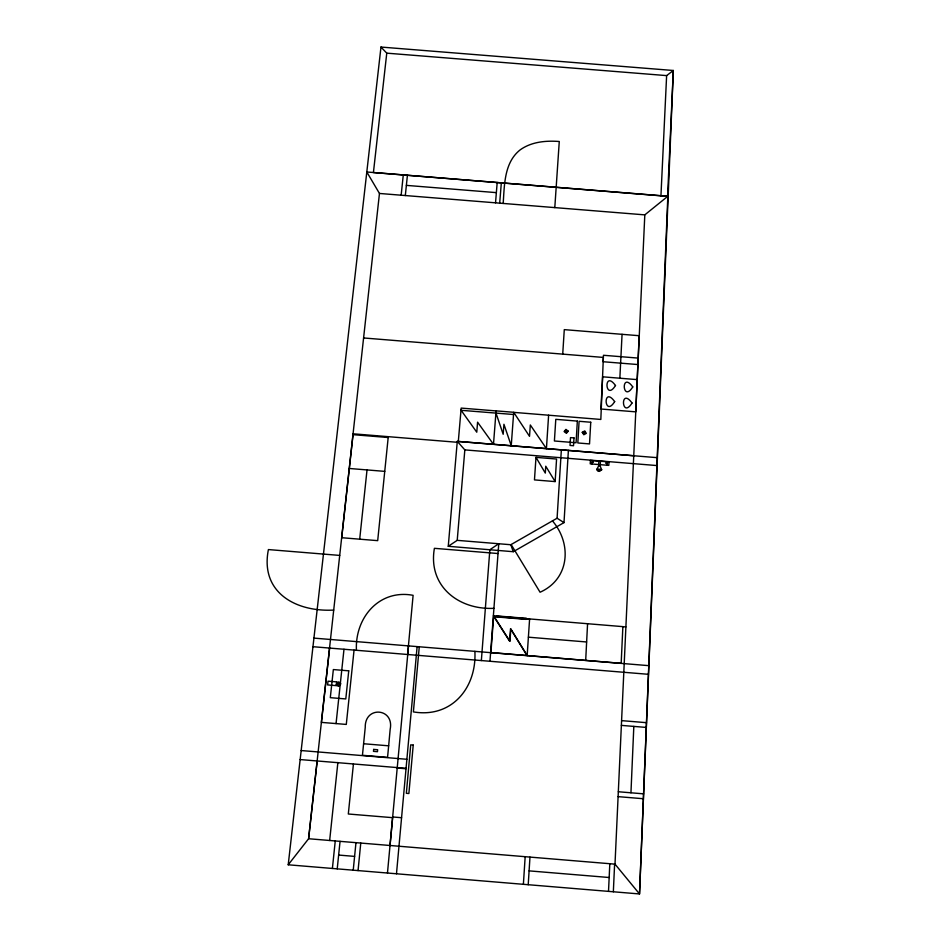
<?xml version="1.0" encoding="UTF-8"?>
<svg xmlns="http://www.w3.org/2000/svg" width="941" height="941" viewBox="0 0 941 941"><rect width="100%" height="100%" fill="white"/><g stroke="black" fill="none" stroke-linecap="round" stroke-linejoin="round"><path stroke-width="1.41" d="M667.828 196.269L639.515 893.95L288.217 864.791L380.976 47.05L673.321 70.493L639.515 893.95L615.002 864.144L644.808 214.866L667.828 196.269L366.802 171.991L379.458 193.458L308.601 838.737L288.217 864.791M630.952 792.793L633.822 726.405M613.344 891.774L614.614 864.109M639.186 335.702L635.74 411.852L600.911 409.017L602.64 376.812L637.222 379.623M608.509 891.374L609.815 863.709M621.166 663.381L622.871 626.635L493.66 615.967L490.92 652.56L621.166 663.334M660.947 195.775L666.628 75.609L673.321 70.493L667.581 196.34L373.424 172.521L386.763 53.155L380.976 47.05M619.86 378.176L622.06 334.314M606.874 465.219L606.992 461.772M585.69 660.417L587.572 623.707M598.876 461.114L598.617 465.971L596.806 469.441L597.9 471.135L599.335 471.37L601.628 469.83L600.205 466.101L600.464 461.243M592.101 464.007L592.289 460.572M657.218 457.667L457.279 441.364L448.257 546.298L513.28 551.708L564 522.608L568.388 450.421M448.257 546.298L457.22 540.346L510.798 544.733L557.084 518.232L561.354 449.857M523.384 884.305L525.172 856.698M528.219 884.716L529.971 857.098M562.718 354.122L564.282 329.632L639.257 335.714M555.143 481.592L556.566 459.043L535.994 457.361L534.464 479.898L555.143 481.592L545.756 466.218L545.31 473.088L535.994 457.361M548.615 415.204L546.427 448.634L530.312 424.967L529.524 436.33L513.751 412.37L600.829 419.451L603.357 357.427L363.591 337.96M554.802 207.608L559.272 141.503C545.886 140.468 531.524 141.773 520.291 149.772C504.105 162.417 504.47 184.954 503.188 203.444M529.607 618.919L527.16 655.571L510.822 628.976L509.94 641.292L493.66 615.967M511.234 445.763L513.704 412.287L496.083 410.864L493.484 444.317L477.593 422.191L476.769 432.201L460.996 410.135M489.967 661.264L498.765 543.745L489.861 549.709L481.357 660.558M474.876 651.348C476.887 687.671 451.656 718.406 413.381 711.902L419.274 646.785M499.683 203.162L501.33 182.836M495.531 202.821L497.189 182.507M457.22 540.346L464.83 449.892L457.279 441.364M390.021 845.488L392.609 817.67L348.311 814L353.428 763.963M388.657 745.813L390.162 729.369C394.573 707.938 364.708 705.609 365.249 727.311L362.438 755.282L387.563 757.364L388.657 745.813L363.591 743.743M396.479 873.777L417.122 646.608M407.618 654.489L413.111 595.324C379.011 588.901 354.816 617.966 356.427 650.278M387.469 873.025L408.535 645.902M353.228 870.19L355.969 842.665M358.05 870.59L360.768 843.065M337.219 868.861L340.054 841.348M401.16 195.21L403.289 174.932M354.051 650.09L346.288 724.429L321.399 722.382L329.632 648.078M332.396 868.461L335.255 840.948M405.324 195.54L407.418 175.261M336.055 723.594L343.994 649.255M359.697 539.181L367.025 469.924M329.656 840.489L337.878 762.492M317.164 760.963L308.601 838.737L615.002 864.144M386.763 53.155L666.628 75.609M406.371 185.377L496.366 192.634M379.458 193.458L644.808 214.866M638.233 358.098L603.475 355.275L603.122 361.732L637.927 364.555M496.083 410.923L461.172 408.088L458.314 441.447L633.74 455.75M460.984 410.3L513.539 414.499M353.063 433.801L457.208 442.282M464.83 449.892L656.9 465.56M598.699 464.548L590.219 463.854L590.419 460.42L608.992 461.937L608.815 465.372L600.276 464.678M598.641 465.63L600.229 465.76M349.311 468.477L384.74 471.37M498.036 553.531L434.401 548.321C427.755 585.972 458.585 610.074 493.931 608.321M339.713 555.413L268.408 549.568C259.834 592.465 295.85 612.156 333.714 610.074M622.871 626.682L625.883 626.929M495.248 616.473L527.972 619.154M528.383 637.186L586.584 641.974M313.929 638.116L648.784 665.652M312.953 646.702L648.431 674.309M621.589 720.63L646.467 722.676M621.366 725.382L646.279 727.428M301.167 750.542L406.888 759.281M300.144 759.563L406.065 768.315M397.208 768.021L406.03 768.75M618.319 791.746L643.573 793.839M618.096 796.639L643.385 798.733M392.668 816.964L401.572 817.705M338.642 855.063L354.604 856.392M529.101 870.872L609.156 877.506M557.084 518.232L564 522.608M493.378 615.708L509.646 641.233L510.528 628.753L526.878 655.207M552.449 520.879C572.128 543.851 569.658 579.056 540.063 592.23L511.139 544.533M510.798 544.733L513.28 551.708M511.245 445.693L503.929 424.262L503.176 434.283L495.931 412.899M632.023 402.995C621.495 419.921 619.837 386.363 632.023 402.995M632.775 386.916C622.295 403.713 620.625 370.389 632.775 386.916M614.673 401.595C604.098 418.498 602.546 384.951 614.673 401.595M615.496 385.516C604.957 402.301 603.404 368.99 615.496 385.516M606.039 463.113L606.898 463.513L606.039 463.113M590.748 422.238L589.525 443.917L577.821 442.964L579.091 421.286L590.748 422.238M593.101 462.055L592.195 462.313L593.101 462.055M582.256 432.319L583.808 434.754L586.302 433.342L584.749 430.907L582.256 432.319M583.126 432.531L584.008 433.93L585.443 433.119L584.549 431.731L583.126 432.531M573.998 437.894L573.528 445.728L570.023 445.434L570.493 437.612L573.998 437.894M577.339 421.098L576.068 442.764L554.402 440.988L555.79 419.333L577.339 421.098M567.352 431.249L566.306 432.484L564.988 431.449L566.035 430.225L567.352 431.249M568.235 431.178L566.411 433.33L564.106 431.531L565.929 429.378L568.235 431.178M526.16 618.331L526.09 619.366L496.483 616.931L496.554 615.908L526.16 618.331M413.228 745.06L408.876 793.522L406.347 793.31L410.723 744.849L413.228 745.06M373.659 749.412L373.471 751.353L377.459 751.683L377.647 749.742L373.659 749.412M388.186 437.518L377.694 540.652L341.701 537.711L353.028 434.66L388.186 437.518M339.713 684.001L338.537 685.389L337.196 684.236L338.372 682.848L339.713 684.001M340.666 683.907L338.607 686.33L336.76 685.53L336.243 684.319L338.301 681.907L340.148 682.696L340.666 683.907M348.746 670.827L345.794 698.94L330.303 697.669L333.349 669.557L348.746 670.827M336.678 681.884L336.278 685.636L327.609 684.919L328.021 681.178L336.678 681.884M601.605 469.735C598.794 472.558 592.512 467.254 601.605 469.735"/></g></svg>
